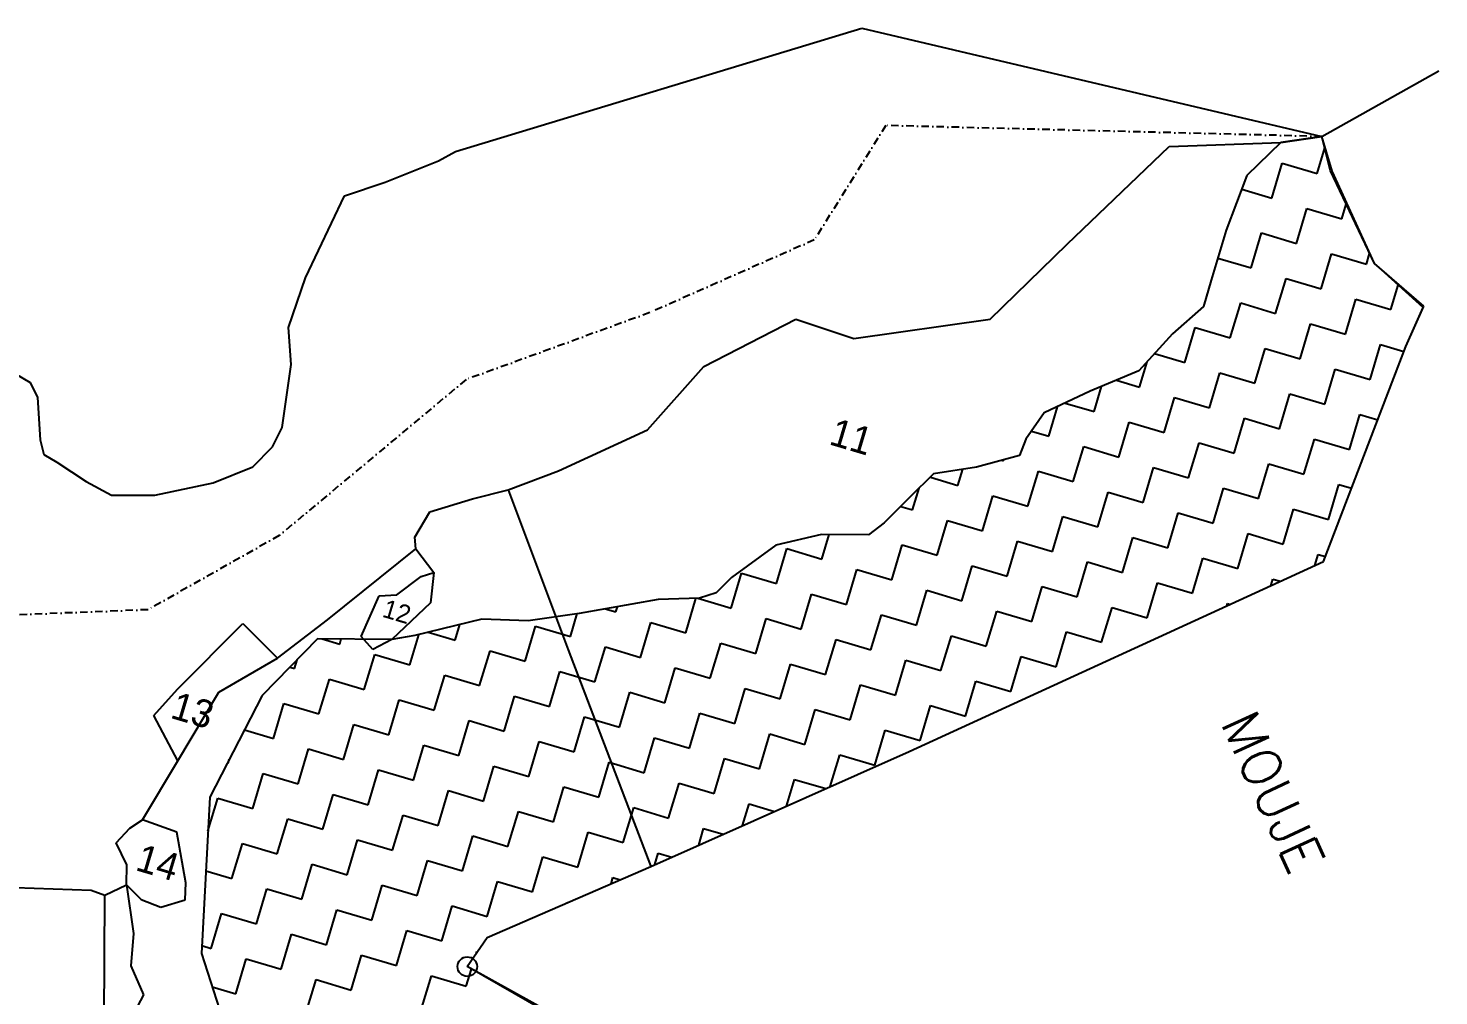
# Model space of a CAD drawing. Header units: metres. Extents: x 324633 to 327673, y 1815448 to 1818813.
# Drawn here: x 325640 to 326582, y 1818142 to 1818788 of the extents above; entities that cross this region are included whole.
import ezdxf

# ---------------------------------------------------------------- set-up
doc = ezdxf.new("R2010")
doc.units = ezdxf.units.M
doc.header["$MEASUREMENT"] = 0
doc.linetypes.add('DASHDOT', pattern=[1, 0.5, -0.25, 0, -0.25])
doc.linetypes.add('DIVIDE', pattern=[31.75, 12.7, -6.35, 0, -6.35, 0, -6.35])
for name, color, linetype in [('OFF', 1, 'Continuous'), ('POLY_HATCH', 12, 'Continuous'), ('POLY_PARCEL', 6, 'Continuous'), ('POLY_WATER', 4, 'Continuous'), ('TEXT_MAPOUT', 7, 'Continuous'), ('TEXT_PARCEL', 7, 'Continuous'), ('V-BOUND_LINE', 7, 'Continuous'), ('V_BOUND_STREAM_LINE', 7, 'DASHDOT'), ('V_DIVIDE_LINE', 7, 'DIVIDE')]:
    doc.layers.add(name, color=color, linetype=linetype)
doc.styles.get("Standard").update_dxf_attribs({"font": 'simplex.shx'})
doc.styles.add('TEXT_MAP', font='', dxfattribs={"height": 0.5})
doc.styles.get('TEXT_MAP').set_extended_font_data('Kruti Dev 050')

msp = doc.modelspace()

# ---------------------------------------------------------------- linework, layer by layer
msp.add_circle((325933.02, 1818161.14), 6.53)
at = {"layer": 'OFF'}
for p, q in [((325925.26, 1818705.33), (326196.38, 1818787.61)), ((326196.38, 1818787.61), (326503.75, 1818715.37))]:
    msp.add_line(p, q, dxfattribs=at)
at = {"layer": 'POLY_HATCH'}
for p, q in [((326503.75, 1818715.37), (326476.23, 1818711.42)), ((326509.48, 1818692.41), (326503.75, 1818715.37)), ((326476.23, 1818711.42), (326453.66, 1818689.19)), ((326453.66, 1818689.19), (326439.81, 1818652.85)), ((326538.75, 1818630.43), (326509.48, 1818692.41)), ((326439.81, 1818652.85), (326429.85, 1818619.39)), ((326571.2, 1818601.15), (326538.75, 1818630.43)), ((326429.85, 1818619.39), (326424.59, 1818601.73)), ((326424.59, 1818601.73), (326404, 1818583.58)), ((326559.66, 1818575.05), (326571.2, 1818601.15)), ((326404, 1818583.58), (326381.47, 1818558.92)), ((326504.8, 1818431.58), (326559.66, 1818575.05)), ((326381.47, 1818558.92), (326349.05, 1818545.3)), ((326349.05, 1818545.3), (326318.28, 1818530.74)), ((326318.28, 1818530.74), (326305.96, 1818513.16)), ((326305.96, 1818513.16), (326301.71, 1818502.29)), ((326301.71, 1818502.29), (326273.1, 1818494.62)), ((326244.38, 1818490.01), (326228.61, 1818474.47)), ((326273.1, 1818494.62), (326244.38, 1818490.01)), ((326228.61, 1818474.47), (326211.36, 1818457.34)), ((326169.54, 1818449.55), (326139.06, 1818442.44)), ((326200.87, 1818449.34), (326169.54, 1818449.55)), ((326211.36, 1818457.34), (326200.87, 1818449.34)), ((326139.06, 1818442.44), (326109.36, 1818420.92)), ((326228.01, 1818304.69), (326504.8, 1818431.58)), ((326109.36, 1818420.92), (326099.26, 1818410.78)), ((326060.4, 1818406.15), (326007.68, 1818396.97)), ((326088.01, 1818407.04), (326060.4, 1818406.15)), ((326099.26, 1818410.78), (326088.01, 1818407.04)), ((325942.7, 1818393.04), (325897.92, 1818382.09)), ((325973.76, 1818391.89), (325942.7, 1818393.04)), ((326007.68, 1818396.97), (325973.76, 1818391.89)), ((325832.91, 1818379.99), (325796.18, 1818342.16)), ((325882.57, 1818379.59), (325832.91, 1818379.99)), ((325897.92, 1818382.09), (325882.57, 1818379.59)), ((325796.18, 1818342.16), (325761.09, 1818274.16)), ((326055.5, 1818228), (326228.01, 1818304.69)), ((325761.09, 1818274.16), (325755.51, 1818169.81)), ((325946.28, 1818180.55), (326055.5, 1818228)), ((325933.02, 1818161.14), (325946.28, 1818180.55)), ((325755.51, 1818169.81), (325782.02, 1818087.72)), ((326032.58, 1818104.07), (325933.02, 1818161.14))]:
    msp.add_line(p, q, dxfattribs=at)
at = {"layer": 'POLY_HATCH', "linetype": 'Continuous'}
for p, q in [((326500.6, 1818690.65), (326505.67, 1818707.69)), ((326470.3, 1818674.25), (326477.25, 1818697.6)), ((326477.25, 1818697.6), (326500.6, 1818690.65)), ((326450.24, 1818680.22), (326470.3, 1818674.25)), ((326486.7, 1818643.95), (326493.65, 1818667.3)), ((326493.65, 1818667.3), (326517, 1818660.35)), ((326517, 1818660.35), (326519.94, 1818670.25)), ((326456.4, 1818627.55), (326463.35, 1818650.9)), ((326463.35, 1818650.9), (326486.7, 1818643.95)), ((326434.24, 1818634.14), (326456.4, 1818627.55)), ((326503.1, 1818613.65), (326510.05, 1818637)), ((326510.05, 1818637), (326533.4, 1818630.05)), ((326533.4, 1818630.05), (326535.54, 1818637.23)), ((326472.8, 1818597.25), (326479.75, 1818620.6)), ((326479.75, 1818620.6), (326503.1, 1818613.65)), ((326549.81, 1818599.75), (326554.66, 1818616.07)), ((326442.5, 1818580.84), (326449.45, 1818604.2)), ((326449.45, 1818604.2), (326472.8, 1818597.25)), ((326519.51, 1818583.35), (326526.45, 1818606.7)), ((326526.45, 1818606.7), (326549.81, 1818599.75)), ((326412.2, 1818564.44), (326419.15, 1818587.79)), ((326419.15, 1818587.79), (326442.5, 1818580.84)), ((326489.21, 1818566.95), (326496.15, 1818590.3)), ((326496.15, 1818590.3), (326519.51, 1818583.35)), ((326458.9, 1818550.54), (326465.85, 1818573.89)), ((326465.85, 1818573.89), (326489.21, 1818566.95)), ((326535.91, 1818553.05), (326542.86, 1818576.4)), ((326542.86, 1818576.4), (326558.4, 1818571.77)), ((326381.9, 1818548.04), (326386.91, 1818564.88)), ((326392, 1818570.45), (326412.2, 1818564.44)), ((326428.6, 1818534.14), (326435.55, 1818557.49)), ((326435.55, 1818557.49), (326458.9, 1818550.54)), ((326505.61, 1818536.65), (326512.56, 1818560)), ((326512.56, 1818560), (326535.91, 1818553.05)), ((326351.6, 1818531.64), (326356.61, 1818548.47)), ((326366.49, 1818552.62), (326381.9, 1818548.04)), ((326475.31, 1818520.24), (326482.26, 1818543.59)), ((326482.26, 1818543.59), (326505.61, 1818536.65)), ((326321.3, 1818515.23), (326327.16, 1818534.94)), ((326332.31, 1818537.38), (326351.6, 1818531.64)), ((326398.3, 1818517.74), (326405.25, 1818541.09)), ((326405.25, 1818541.09), (326428.6, 1818534.14)), ((326368, 1818501.33), (326374.95, 1818524.69)), ((326374.95, 1818524.69), (326398.3, 1818517.74)), ((326445.01, 1818503.84), (326451.96, 1818527.19)), ((326451.96, 1818527.19), (326475.31, 1818520.24)), ((326522.01, 1818506.34), (326528.96, 1818529.7)), ((326528.96, 1818529.7), (326540.95, 1818526.13)), ((326309.81, 1818518.65), (326321.3, 1818515.23)), ((326337.7, 1818484.93), (326344.65, 1818508.28)), ((326344.65, 1818508.28), (326368, 1818501.33)), ((326414.71, 1818487.44), (326421.66, 1818510.79)), ((326421.66, 1818510.79), (326445.01, 1818503.84)), ((326491.71, 1818489.94), (326498.66, 1818513.29)), ((326498.66, 1818513.29), (326522.01, 1818506.34)), ((326289.96, 1818499.14), (326291, 1818498.83)), ((326291, 1818498.83), (326291.19, 1818499.47)), ((326461.41, 1818473.54), (326468.36, 1818496.89)), ((326468.36, 1818496.89), (326491.71, 1818489.94)), ((326242.25, 1818487.92), (326260.7, 1818482.43)), ((326260.7, 1818482.43), (326263.89, 1818493.14)), ((326307.4, 1818468.53), (326314.35, 1818491.88)), ((326314.35, 1818491.88), (326337.7, 1818484.93)), ((326384.41, 1818471.03), (326391.35, 1818494.39)), ((326391.35, 1818494.39), (326414.71, 1818487.44)), ((326230.4, 1818466.02), (326234.69, 1818480.47)), ((326354.1, 1818454.63), (326361.05, 1818477.98)), ((326361.05, 1818477.98), (326384.41, 1818471.03)), ((326431.11, 1818457.14), (326438.06, 1818480.49)), ((326438.06, 1818480.49), (326461.41, 1818473.54)), ((326508.11, 1818459.64), (326515.06, 1818482.99)), ((326515.06, 1818482.99), (326523.5, 1818480.48)), ((326222.48, 1818468.38), (326230.4, 1818466.02)), ((326277.1, 1818452.13), (326284.05, 1818475.48)), ((326284.05, 1818475.48), (326307.4, 1818468.53)), ((326246.8, 1818435.72), (326253.75, 1818459.07)), ((326253.75, 1818459.07), (326277.1, 1818452.13)), ((326323.8, 1818438.23), (326330.75, 1818461.58)), ((326330.75, 1818461.58), (326354.1, 1818454.63)), ((326400.81, 1818440.73), (326407.76, 1818464.08)), ((326407.76, 1818464.08), (326431.11, 1818457.14)), ((326477.81, 1818443.24), (326484.76, 1818466.59)), ((326484.76, 1818466.59), (326508.11, 1818459.64)), ((326169.8, 1818433.22), (326174.65, 1818449.52)), ((326447.51, 1818426.84), (326454.46, 1818450.19)), ((326454.46, 1818450.19), (326477.81, 1818443.24)), ((326139.49, 1818416.81), (326146.44, 1818440.17)), ((326146.44, 1818440.17), (326169.8, 1818433.22)), ((326216.5, 1818419.32), (326223.45, 1818442.67)), ((326223.45, 1818442.67), (326246.8, 1818435.72)), ((326293.5, 1818421.83), (326300.45, 1818445.18)), ((326300.45, 1818445.18), (326323.8, 1818438.23)), ((326370.51, 1818424.33), (326377.46, 1818447.68)), ((326377.46, 1818447.68), (326400.81, 1818440.73)), ((326340.21, 1818407.93), (326347.16, 1818431.28)), ((326347.16, 1818431.28), (326370.51, 1818424.33)), ((326417.21, 1818410.43), (326424.16, 1818433.78)), ((326424.16, 1818433.78), (326447.51, 1818426.84)), ((326498.97, 1818428.91), (326501.16, 1818436.29)), ((326501.16, 1818436.29), (326506.05, 1818434.84)), ((326109.19, 1818400.41), (326116.14, 1818423.76)), ((326116.14, 1818423.76), (326139.49, 1818416.81)), ((326186.2, 1818402.92), (326193.15, 1818426.27)), ((326193.15, 1818426.27), (326216.5, 1818419.32)), ((326263.2, 1818405.42), (326270.15, 1818428.77)), ((326270.15, 1818428.77), (326293.5, 1818421.83)), ((326232.9, 1818389.02), (326239.85, 1818412.37)), ((326239.85, 1818412.37), (326263.2, 1818405.42)), ((326309.91, 1818391.52), (326316.86, 1818414.88)), ((326316.86, 1818414.88), (326340.21, 1818407.93)), ((326386.91, 1818394.03), (326393.86, 1818417.38)), ((326393.86, 1818417.38), (326417.21, 1818410.43)), ((326469.53, 1818415.41), (326470.86, 1818419.89)), ((326470.86, 1818419.89), (326475.97, 1818418.37)), ((326078.89, 1818384.01), (326085.73, 1818406.97)), ((326087.02, 1818407.01), (326109.19, 1818400.41)), ((326155.9, 1818386.51), (326162.85, 1818409.87)), ((326162.85, 1818409.87), (326186.2, 1818402.92)), ((326440.1, 1818401.92), (326440.56, 1818403.48)), ((326440.56, 1818403.48), (326442.35, 1818402.95)), ((326001.89, 1818381.5), (326006.44, 1818396.79)), ((326025.12, 1818400.01), (326032.19, 1818397.91)), ((326032.19, 1818397.91), (326033.24, 1818401.42)), ((326125.6, 1818370.11), (326132.55, 1818393.46)), ((326132.55, 1818393.46), (326155.9, 1818386.51)), ((326202.6, 1818372.62), (326209.55, 1818395.97)), ((326209.55, 1818395.97), (326232.9, 1818389.02)), ((326279.61, 1818375.12), (326286.55, 1818398.47)), ((326286.55, 1818398.47), (326309.91, 1818391.52)), ((326356.61, 1818377.63), (326363.56, 1818400.98)), ((326363.56, 1818400.98), (326386.91, 1818394.03)), ((325907.02, 1818384.32), (325924.88, 1818379)), ((325924.88, 1818379), (325927.99, 1818389.44)), ((325971.59, 1818365.1), (325978.54, 1818388.45)), ((325978.54, 1818388.45), (326001.89, 1818381.5)), ((326048.59, 1818367.61), (326055.54, 1818390.96)), ((326055.54, 1818390.96), (326078.89, 1818384.01)), ((326326.31, 1818361.22), (326333.26, 1818384.58)), ((326333.26, 1818384.58), (326356.61, 1818377.63)), ((325836.21, 1818379.97), (325847.88, 1818376.49)), ((325847.88, 1818376.49), (325848.88, 1818379.86)), ((325894.58, 1818362.6), (325900.58, 1818382.74)), ((326018.29, 1818351.2), (326025.24, 1818374.56)), ((326025.24, 1818374.56), (326048.59, 1818367.61)), ((326095.3, 1818353.71), (326102.25, 1818377.06)), ((326102.25, 1818377.06), (326125.6, 1818370.11)), ((326172.3, 1818356.21), (326179.25, 1818379.57)), ((326179.25, 1818379.57), (326202.6, 1818372.62)), ((326249.3, 1818358.72), (326256.25, 1818382.07)), ((326256.25, 1818382.07), (326279.61, 1818375.12)), ((325817.58, 1818360.09), (325819.34, 1818366.02)), ((325864.28, 1818346.19), (325871.23, 1818369.54)), ((325871.23, 1818369.54), (325894.58, 1818362.6)), ((325941.29, 1818348.7), (325948.24, 1818372.05)), ((325948.24, 1818372.05), (325971.59, 1818365.1)), ((326219, 1818342.32), (326225.95, 1818365.67)), ((326225.95, 1818365.67), (326249.3, 1818358.72)), ((326296.01, 1818344.82), (326302.96, 1818368.17)), ((326302.96, 1818368.17), (326326.31, 1818361.22)), ((325814.48, 1818361.01), (325817.58, 1818360.09)), ((325910.99, 1818332.3), (325917.94, 1818355.65)), ((325917.94, 1818355.65), (325941.29, 1818348.7)), ((325987.99, 1818334.8), (325994.94, 1818358.15)), ((325994.94, 1818358.15), (326018.29, 1818351.2)), ((326065, 1818337.31), (326071.94, 1818360.66)), ((326071.94, 1818360.66), (326095.3, 1818353.71)), ((326142, 1818339.81), (326148.95, 1818363.16)), ((326148.95, 1818363.16), (326172.3, 1818356.21)), ((325833.98, 1818329.79), (325840.93, 1818353.14)), ((325840.93, 1818353.14), (325864.28, 1818346.19)), ((326111.7, 1818323.41), (326118.65, 1818346.76)), ((326118.65, 1818346.76), (326142, 1818339.81)), ((326188.7, 1818325.91), (326195.65, 1818349.26)), ((326195.65, 1818349.26), (326219, 1818342.32)), ((326265.71, 1818328.42), (326272.66, 1818351.77)), ((326272.66, 1818351.77), (326296.01, 1818344.82)), ((325803.68, 1818313.39), (325810.63, 1818336.74)), ((325810.63, 1818336.74), (325833.98, 1818329.79)), ((325880.69, 1818315.89), (325887.64, 1818339.24)), ((325887.64, 1818339.24), (325910.99, 1818332.3)), ((325957.69, 1818318.4), (325964.64, 1818341.75)), ((325964.64, 1818341.75), (325987.99, 1818334.8)), ((326034.69, 1818320.9), (326041.64, 1818344.25)), ((326041.64, 1818344.25), (326065, 1818337.31)), ((326004.39, 1818304.5), (326011.34, 1818327.85)), ((326011.34, 1818327.85), (326034.69, 1818320.9)), ((326081.4, 1818307), (326088.35, 1818330.36)), ((326088.35, 1818330.36), (326111.7, 1818323.41)), ((326158.4, 1818309.51), (326165.35, 1818332.86)), ((326165.35, 1818332.86), (326188.7, 1818325.91)), ((326235.41, 1818312.02), (326242.36, 1818335.37)), ((326242.36, 1818335.37), (326265.71, 1818328.42)), ((325784.31, 1818319.15), (325803.68, 1818313.39)), ((325850.39, 1818299.49), (325857.33, 1818322.84)), ((325857.33, 1818322.84), (325880.69, 1818315.89)), ((325927.39, 1818301.99), (325934.34, 1818325.35)), ((325934.34, 1818325.35), (325957.69, 1818318.4)), ((326205.11, 1818295.61), (326212.06, 1818318.96)), ((326212.06, 1818318.96), (326235.41, 1818312.02)), ((325897.09, 1818285.59), (325904.04, 1818308.94)), ((325904.04, 1818308.94), (325927.39, 1818301.99)), ((325974.09, 1818288.1), (325981.04, 1818311.45)), ((325981.04, 1818311.45), (326004.39, 1818304.5)), ((326051.1, 1818290.6), (326058.05, 1818313.95)), ((326058.05, 1818313.95), (326081.4, 1818307)), ((326128.1, 1818293.11), (326135.05, 1818316.46)), ((326135.05, 1818316.46), (326158.4, 1818309.51)), ((325773.38, 1818296.98), (325774.08, 1818299.34)), ((325820.09, 1818283.09), (325827.03, 1818306.44)), ((325827.03, 1818306.44), (325850.39, 1818299.49)), ((326097.8, 1818276.7), (326104.75, 1818300.06)), ((326104.75, 1818300.06), (326128.1, 1818293.11)), ((326175.43, 1818281.32), (326181.75, 1818302.56)), ((326181.75, 1818302.56), (326205.11, 1818295.61)), ((325772.94, 1818297.12), (325773.38, 1818296.98)), ((325789.78, 1818266.68), (325796.73, 1818290.04)), ((325796.73, 1818290.04), (325820.09, 1818283.09)), ((325866.79, 1818269.19), (325873.74, 1818292.54)), ((325873.74, 1818292.54), (325897.09, 1818285.59)), ((325943.79, 1818271.69), (325950.74, 1818295.05)), ((325950.74, 1818295.05), (325974.09, 1818288.1)), ((326020.8, 1818274.2), (326027.75, 1818297.55)), ((326027.75, 1818297.55), (326051.1, 1818290.6)), ((325990.5, 1818257.8), (325997.45, 1818281.15)), ((325997.45, 1818281.15), (326020.8, 1818274.2)), ((326067.5, 1818260.3), (326074.45, 1818283.65)), ((326074.45, 1818283.65), (326097.8, 1818276.7)), ((326146.14, 1818268.3), (326151.45, 1818286.16)), ((326151.45, 1818286.16), (326172.34, 1818279.94)), ((325759.88, 1818251.62), (325766.43, 1818273.63)), ((325766.43, 1818273.63), (325789.78, 1818266.68)), ((325836.49, 1818252.79), (325843.44, 1818276.14)), ((325843.44, 1818276.14), (325866.79, 1818269.19)), ((325913.49, 1818255.29), (325920.44, 1818278.64)), ((325920.44, 1818278.64), (325943.79, 1818271.69)), ((325883.19, 1818238.89), (325890.14, 1818262.24)), ((325890.14, 1818262.24), (325913.49, 1818255.29)), ((325960.2, 1818241.39), (325967.14, 1818264.75)), ((325967.14, 1818264.75), (325990.5, 1818257.8)), ((326037.2, 1818243.9), (326044.15, 1818267.25)), ((326044.15, 1818267.25), (326067.5, 1818260.3)), ((326116.84, 1818255.27), (326121.15, 1818269.76)), ((326121.15, 1818269.76), (326138.09, 1818264.72)), ((325806.19, 1818236.38), (325813.14, 1818259.73)), ((325813.14, 1818259.73), (325836.49, 1818252.79)), ((326087.55, 1818242.25), (326090.85, 1818253.35)), ((326090.85, 1818253.35), (326103.83, 1818249.49)), ((325775.89, 1818219.98), (325782.84, 1818243.33)), ((325782.84, 1818243.33), (325806.19, 1818236.38)), ((325852.89, 1818222.49), (325859.84, 1818245.84)), ((325859.84, 1818245.84), (325883.19, 1818238.89)), ((325929.9, 1818224.99), (325936.84, 1818248.34)), ((325936.84, 1818248.34), (325960.2, 1818241.39)), ((326006.9, 1818227.5), (326013.85, 1818250.85)), ((326013.85, 1818250.85), (326037.2, 1818243.9)), ((325976.6, 1818211.09), (325983.55, 1818234.44)), ((325983.55, 1818234.44), (326006.9, 1818227.5)), ((326058.25, 1818229.23), (326060.55, 1818236.95)), ((326060.55, 1818236.95), (326069.58, 1818234.26)), ((325758.47, 1818225.16), (325775.89, 1818219.98)), ((325822.59, 1818206.08), (325829.54, 1818229.43)), ((325829.54, 1818229.43), (325852.89, 1818222.49)), ((325899.59, 1818208.59), (325906.54, 1818231.94)), ((325906.54, 1818231.94), (325929.9, 1818224.99)), ((325869.29, 1818192.18), (325876.24, 1818215.54)), ((325876.24, 1818215.54), (325899.59, 1818208.59)), ((325946.3, 1818194.69), (325953.25, 1818218.04)), ((325953.25, 1818218.04), (325976.6, 1818211.09)), ((326029.05, 1818216.51), (326030.25, 1818220.55)), ((326030.25, 1818220.55), (326035.05, 1818219.12)), ((325792.29, 1818189.68), (325799.24, 1818213.03)), ((325799.24, 1818213.03), (325822.59, 1818206.08)), ((325761.99, 1818173.28), (325768.94, 1818196.63)), ((325768.94, 1818196.63), (325792.29, 1818189.68)), ((325838.99, 1818175.78), (325845.94, 1818199.13)), ((325845.94, 1818199.13), (325869.29, 1818192.18)), ((325916, 1818178.29), (325922.95, 1818201.64)), ((325922.95, 1818201.64), (325946.3, 1818194.69)), ((325999.86, 1818203.83), (325999.95, 1818204.14)), ((325999.95, 1818204.14), (326000.32, 1818204.03)), ((325808.69, 1818159.38), (325815.64, 1818182.73)), ((325815.64, 1818182.73), (325838.99, 1818175.78)), ((325885.7, 1818161.88), (325892.65, 1818185.24)), ((325892.65, 1818185.24), (325916, 1818178.29)), ((325755.79, 1818175.12), (325761.99, 1818173.28)), ((325855.4, 1818145.48), (325862.34, 1818168.83)), ((325862.34, 1818168.83), (325885.7, 1818161.88)), ((325938.86, 1818169.69), (325939.35, 1818171.34)), ((325939.35, 1818171.34), (325939.88, 1818171.18)), ((325778.39, 1818142.98), (325785.34, 1818166.33)), ((325785.34, 1818166.33), (325808.69, 1818159.38)), ((325932.4, 1818147.99), (325935.83, 1818159.53)), ((325825.1, 1818129.08), (325832.04, 1818152.43)), ((325832.04, 1818152.43), (325855.4, 1818145.48)), ((325902.1, 1818131.58), (325909.05, 1818154.94)), ((325909.05, 1818154.94), (325932.4, 1818147.99)), ((325762.67, 1818147.66), (325778.39, 1818142.98))]:
    msp.add_line(p, q, dxfattribs=at)
at = {"layer": 'POLY_PARCEL'}
for p, q in [((325960.23, 1818479.46), (326000.47, 1818372.53)), ((325898.78, 1818440.11), (325910.67, 1818424.28)), ((325886.08, 1818409.24), (325902.25, 1818421.48)), ((325902.25, 1818421.48), (325910.67, 1818424.28)), ((325910.67, 1818424.28), (325908.46, 1818404.1)), ((325910.67, 1818424.28), (325910.67, 1818424.28)), ((325862.26, 1818381.47), (325874.14, 1818408.63)), ((325874.14, 1818408.63), (325886.08, 1818409.24)), ((325908.46, 1818404.1), (325882.57, 1818379.59)), ((325869.91, 1818372.75), (325862.26, 1818381.47)), ((325882.57, 1818379.59), (325869.91, 1818372.75)), ((325767.15, 1818344.28), (325806.36, 1818367.04)), ((326000.47, 1818372.53), (326055.5, 1818228)), ((325739.77, 1818298.45), (325767.15, 1818344.28)), ((325739.06, 1818250.99), (325716.22, 1818259.23)), ((325745.21, 1818217.17), (325739.06, 1818250.99)), ((325705.59, 1818215.78), (325715.28, 1818205.91)), ((325744.74, 1818205.77), (325745.21, 1818217.17)), ((325715.28, 1818205.91), (325728.5, 1818200.78)), ((325728.5, 1818200.78), (325744.74, 1818205.77))]:
    msp.add_line(p, q, dxfattribs=at)
at = {"layer": 'POLY_WATER'}
for p, q in [((326476.23, 1818711.42), (326503.75, 1818715.37)), ((325913.78, 1818699.12), (325925.26, 1818705.33)), ((326333.64, 1818643.53), (326401.77, 1818708.61)), ((326401.77, 1818708.61), (326476.23, 1818711.42)), ((325878.12, 1818684.92), (325913.78, 1818699.12)), ((325851.06, 1818675.75), (325878.12, 1818684.92)), ((325825.09, 1818620.92), (325851.06, 1818675.75)), ((326282.24, 1818593.38), (326333.64, 1818643.53)), ((325813.73, 1818587.84), (325825.09, 1818620.92)), ((326090.93, 1818561.69), (326152.36, 1818593.34)), ((326152.36, 1818593.34), (326191.09, 1818580.47)), ((326191.09, 1818580.47), (326282.24, 1818593.38)), ((325815.47, 1818563.02), (325813.73, 1818587.84)), ((325809.37, 1818520.98), (325815.47, 1818563.02)), ((325625.32, 1818560.47), (325641.24, 1818551.06)), ((326053.4, 1818519.56), (326090.93, 1818561.69)), ((325641.24, 1818551.06), (325646.06, 1818541.06)), ((325646.06, 1818541.06), (325647.76, 1818512.86)), ((325803.03, 1818508.18), (325809.37, 1818520.98)), ((325993.88, 1818492.06), (326053.4, 1818519.56)), ((325647.76, 1818512.86), (325650.39, 1818502.96)), ((325789.94, 1818494.86), (325803.03, 1818508.18)), ((325650.39, 1818502.96), (325659.01, 1818497.86)), ((325659.01, 1818497.86), (325678.5, 1818484.97)), ((325763.39, 1818484.02), (325789.94, 1818494.86)), ((325960.23, 1818479.46), (325993.88, 1818492.06)), ((325678.5, 1818484.97), (325695.55, 1818475.85)), ((325724.46, 1818475.86), (325763.39, 1818484.02)), ((325936.53, 1818473.39), (325960.23, 1818479.46)), ((325695.55, 1818475.85), (325724.46, 1818475.86)), ((325908.02, 1818464.85), (325936.53, 1818473.39)), ((325897.96, 1818447.86), (325908.02, 1818464.85)), ((325839.65, 1818392.74), (325898.78, 1818440.11)), ((325898.78, 1818440.11), (325897.96, 1818447.86)), ((325806.36, 1818367.04), (325839.65, 1818392.74)), ((325739.52, 1818346.32), (325783.22, 1818390.16)), ((325783.22, 1818390.16), (325806.36, 1818367.04)), ((325723.79, 1818328.82), (325739.52, 1818346.32)), ((325739.77, 1818298.45), (325723.79, 1818328.82)), ((325716.22, 1818259.23), (325739.77, 1818298.45)), ((325698.52, 1818243.88), (325707.68, 1818253.65)), ((325707.68, 1818253.65), (325716.22, 1818259.23)), ((325705.74, 1818229.19), (325698.52, 1818243.88)), ((325705.59, 1818215.78), (325705.74, 1818229.19)), ((325542.07, 1818216.96), (325682, 1818212.18)), ((325690.91, 1818208.9), (325705.59, 1818215.78)), ((325705.59, 1818215.78), (325710.17, 1818183.32)), ((325682, 1818212.18), (325690.91, 1818208.9)), ((325690.61, 1818125.57), (325690.91, 1818208.9)), ((325710.17, 1818183.32), (325708.43, 1818161.62)), ((325708.43, 1818161.62), (325716.83, 1818142.28)), ((325716.83, 1818142.28), (325702.98, 1818116.11))]:
    msp.add_line(p, q, dxfattribs=at)
at = {"layer": 'V-BOUND_LINE'}
for p, q in [((326510.45, 1818692.09), (326503.75, 1818715.37)), ((326538.75, 1818630.43), (326510.45, 1818692.09)), ((326571.73, 1818602.05), (326538.75, 1818630.43)), ((326559.66, 1818575.05), (326571.73, 1818602.05)), ((326504.8, 1818431.58), (326559.66, 1818575.05)), ((326228.01, 1818304.69), (326504.8, 1818431.58)), ((326055.5, 1818228), (326228.01, 1818304.69)), ((325946.28, 1818180.55), (326055.5, 1818228)), ((325933.02, 1818161.14), (325946.28, 1818180.55)), ((326033.13, 1818105.9), (325933.02, 1818161.14))]:
    msp.add_line(p, q, dxfattribs=at)
at = {"layer": 'V_BOUND_STREAM_LINE', "ltscale": 10}
for p, q in [((326212.46, 1818722.7), (326164.76, 1818646.35)), ((326503.75, 1818715.37), (326212.46, 1818722.7)), ((326212.46, 1818722.7), (326212.46, 1818722.7)), ((326212.46, 1818722.7), (326212.46, 1818722.7)), ((326164.76, 1818646.35), (326054.93, 1818597.77)), ((326054.93, 1818597.77), (325932.21, 1818553.03)), ((325932.21, 1818553.03), (325807.53, 1818448.98)), ((325807.53, 1818448.98), (325719.84, 1818399.41)), ((325719.84, 1818399.41), (325603.46, 1818394.82))]:
    msp.add_line(p, q, dxfattribs=at)
at = {"layer": 'V_DIVIDE_LINE', "ltscale": 10}
msp.add_line((326503.75, 1818715.37), (326581.74, 1818759.21), dxfattribs=at)

# ---------------------------------------------------------------- texts
at = {"layer": 'TEXT_MAPOUT'}
msp.add_text('MOUJE', height=25.579, rotation=294.72852, dxfattribs=at).set_placement((326435.74, 1818323.75))
at = {"layer": 'TEXT_PARCEL', "style": 'TEXT_MAP'}
for s, height, p in [('11', 18.417, (326173.86, 1818510)), ('12', 12.278, (325875.58, 1818394.85)), ('13', 18.417, (325733.98, 1818327.38)), ('14', 18.417, (325710.67, 1818225.73))]:
    msp.add_text(s, height=height, rotation=343.42832, dxfattribs=at).set_placement(p)

doc.saveas('drawing.dxf')
